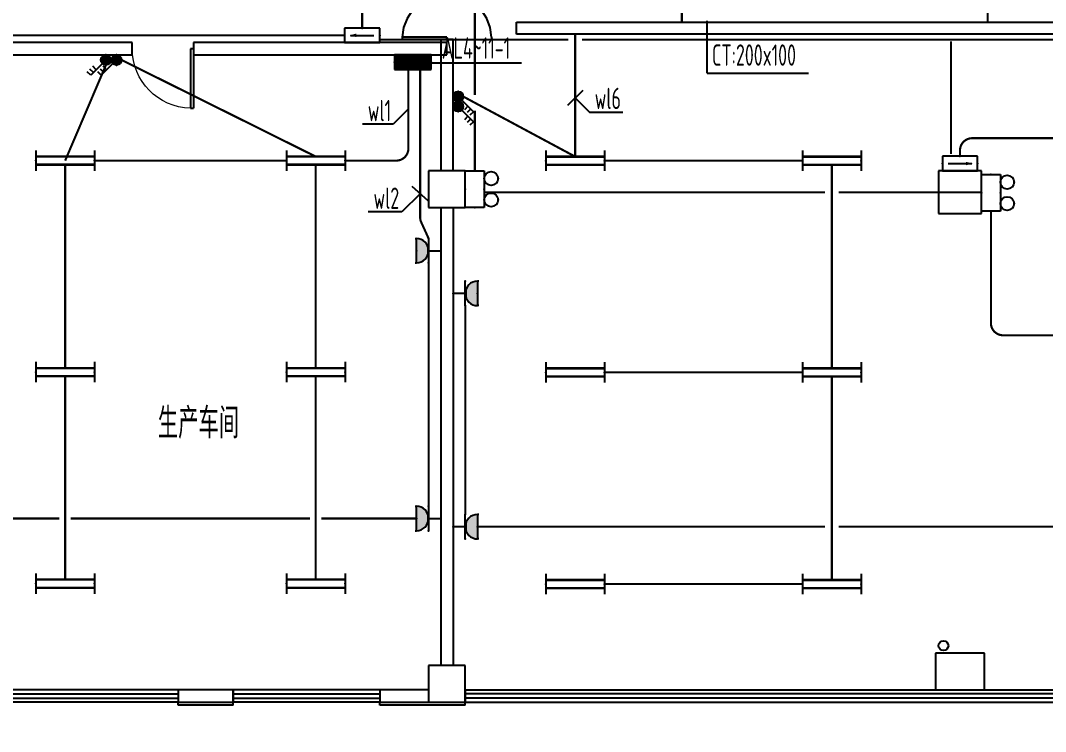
# Model space of a CAD drawing. Extents: x 2166032 to 5302137, y 581493 to 2416206.
# Drawn here: x 2469714 to 2486493, y 1052633 to 1064277 of the extents above; entities that cross this region are included whole.
import ezdxf
from ezdxf.enums import TextEntityAlignment as Align

# ---------------------------------------------------------------- set-up
doc = ezdxf.new("R2010")
doc.units = 0
doc.header["$LTSCALE"] = 1000
doc.header["$MEASUREMENT"] = 0
doc.linetypes.add('DASH', pattern=[0.35, 0.25, -0.1])
doc.linetypes.add('DASHEDX2', pattern=[1.5, 1, -0.5])
for name, color, linetype in [('CABLETRAY', 4, 'Continuous'), ('COLUMN', 2, 'Continuous'), ('DIM-照明', 3, 'Continuous'), ('DIM-箱柜', 3, 'Continuous'), ('EQUIP-动力', 3, 'Continuous'), ('EQUIP-照明', 3, 'Continuous'), ('EQUIP-箱柜', 3, 'Continuous'), ('PUB_TEXT', 7, 'Continuous'), ('SURFACE', 8, 'Continuous'), ('TEL_TEXT', 7, 'Continuous'), ('WALL', 8, 'Continuous'), ('WINDOW', 8, 'Continuous'), ('WIRE-应急', 6, 'DASH'), ('WIRE-照明', 1, 'Continuous'), ('屋面', 151, 'Continuous')]:
    doc.layers.add(name, color=color, linetype=linetype)
doc.styles.add('_TCH_LABEL', font='!tssdeng.shx', dxfattribs={"bigfont": '!tssdchn.shx'})
doc.styles.add('_TEL_DIM', font='@tssdeng.shx', dxfattribs={"width": 0.8, "height": 3.5, "bigfont": '!tssdchn.shx'})
doc.styles.get("Standard").update_dxf_attribs({"font": 'tssdeng.shx', "bigfont": 'tssdchn.shx'})
doc.styles.add('TSSD_REIN', font='tssdeng.shx', dxfattribs={"width": 0.7, "bigfont": 'tssdchn.shx'})

# ---------------------------------------------------------------- blocks, each defined once
blk = doc.blocks.new('$equip$00001964')
for p, q in [((0.147, 0.356), (0.625, 0.833)), ((0.399, 0.607), (0.54, 0.466)), ((0.512, 0.72), (0.653, 0.579)), ((0.625, 0.833), (0.766, 0.692))]:
    blk.add_line(p, q)
blk.add_circle((0, 0.208), 0.208)
for p in [(-0.208, 0.208), (0, 0.417), (0, 0), (0.208, 0.208)]:
    blk.add_point(p)
for points in [[(-0.18, 0.313), (0.18, 0.313), (-0.208, 0.208), (0.208, 0.208)], [(-0.18, 0.104), (0.18, 0.104), (-0.208, 0.208), (0.208, 0.208)], [(-0.104, 0.389), (0.104, 0.389), (-0.18, 0.313), (0.18, 0.313)], [(-0.104, 0.028), (0.104, 0.028), (-0.18, 0.104), (0.18, 0.104)], [(0, 0.417), (0, 0.417), (-0.104, 0.389), (0.104, 0.389)], [(0, 0), (0, 0), (-0.104, 0.028), (0.104, 0.028)]]:
    blk.add_solid(points)
at = {"layer": 'TEL_TEXT', "style": '_TEL_DIM', "flags": 1}
blk.add_attdef('A', text='', height=0.00002, dxfattribs=at).set_placement((0, 0), align=Align.MIDDLE_CENTER)
blk = doc.blocks.new('$equip$00001160')
for p, q in [((-1.2, 0.417), (-1.2, -0.417)), ((-1.2, 0.167), (1.2, 0.167)), ((1.2, 0.417), (1.2, -0.417)), ((-1.2, -0.167), (1.2, -0.167))]:
    blk.add_line(p, q)
at = {"const_width": 0.1}
for points in [[(-1.2, 0.167), (1.2, 0.167)], [(-1.2, -0.167), (1.2, -0.167)]]:
    blk.add_lwpolyline(points, dxfattribs=at)
at = {"layer": 'EQUIP-照明'}
for p in [(-1.2, 0), (0, 0.167), (1.2, 0), (0, -0.167)]:
    blk.add_point(p, dxfattribs=at)
at = {"layer": 'EQUIP-照明', "flags": 9}
blk.add_attdef('A', (0, 0), '', height=0.00002, dxfattribs=at)
blk = doc.blocks.new('$equip$00001687')
for p, q in [((0.72, 0.6), (-0.72, 0.6)), ((-0.72, 0.6), (-0.72, 0)), ((0.72, 0), (0.72, 0.6)), ((-0.72, 0), (0.72, 0))]:
    blk.add_line(p, q)
at = {"color": 7}
blk.add_line((-0.48, 0.3), (0.48, 0.3), dxfattribs=at)
for p in [(0, 0.6), (-0.72, 0.3), (0, 0), (0.72, 0.3)]:
    blk.add_point(p)
blk.add_solid([(0.24, 0.228), (0.528, 0.3), (0.24, 0.372)])
at = {"layer": 'TEL_TEXT', "style": '_TEL_DIM', "flags": 1}
blk.add_attdef('A', text='', height=0.00002, dxfattribs=at).set_placement((0, 0), align=Align.MIDDLE_CENTER)
blk = doc.blocks.new('$equip$00001237')
for p, q in [((-0.5, 1.05), (-0.5, 1)), ((-0.5, 1), (0.5, 1)), ((0.5, 1.05), (0.5, 1)), ((0.5, 0.5), (-0.5, 0.5)), ((0, 0.5), (0, 0))]:
    blk.add_line(p, q)
blk.add_arc((0, 1), 0.5, 180, 0)
for p in [(0, 1), (-0.5, 0.5), (0.5, 0.5), (0, 0)]:
    blk.add_point(p)
for points in [[(0.433, 0.75), (-0.433, 0.75), (0.5, 1), (-0.5, 1)], [(0.25, 0.567), (-0.25, 0.567), (0.433, 0.75), (-0.433, 0.75)], [(0, 0.5), (0, 0.5), (0.25, 0.567), (-0.25, 0.567)]]:
    blk.add_solid(points)
at = {"flags": 9}
blk.add_attdef('A', (0, 0), '', height=0.00002, dxfattribs=at)
blk = doc.blocks.new('*X38')
at = {"color": 0}
for p, q in [((-250, 33), (-83, 200)), ((-250, 68), (-118, 200)), ((-250, 104), (-154, 200)), ((-250, 139), (-189, 200)), ((-250, 174), (-224, 200)), ((-247, 0), (-47, 200)), ((-212, 0), (-12, 200)), ((-177, 0), (23, 200)), ((-141, 0), (59, 200)), ((-106, 0), (94, 200)), ((-71, 0), (129, 200)), ((-35, 0), (165, 200)), ((0, 0), (200, 200)), ((35, 0), (235, 200)), ((71, 0), (250, 179)), ((106, 0), (250, 144)), ((141, 0), (250, 109)), ((177, 0), (250, 73)), ((212, 0), (250, 38)), ((247, 0), (250, 3))]:
    blk.add_line(p, q, dxfattribs=at)
blk = doc.blocks.new('$equip$00001421')
for p, q in [((0.75, 0.6), (-0.75, 0.6)), ((-0.75, 0.6), (-0.75, 0)), ((0.75, 0), (0.75, 0.6)), ((-0.75, 0), (0.75, 0))]:
    blk.add_line(p, q)
at = {"const_width": 0.6}
blk.add_lwpolyline([(-0.75, 0.3), (0.75, 0.3)], dxfattribs=at)
for p in [(0, 0.6), (-0.75, 0.3), (0, 0), (0.75, 0.3)]:
    blk.add_point(p)
at = {"xscale": 0.00300000000061118, "yscale": 0.00300000000061118, "zscale": 0.003}
blk.add_blockref('*X38', (0, 0), dxfattribs=at)
at = {"style": '_TCH_LABEL', "flags": 9}
blk.add_attdef('A', (0, 0), '', height=0.00002, dxfattribs=at)
blk = doc.blocks.new('$equip$00001686')
for p, q in [((0.72, 0.6), (-0.72, 0.6)), ((-0.72, 0.6), (-0.72, 0)), ((0.72, 0), (0.72, 0.6)), ((-0.72, 0), (0.72, 0))]:
    blk.add_line(p, q)
at = {"color": 7}
blk.add_line((-0.48, 0.3), (0.48, 0.3), dxfattribs=at)
for p in [(0, 0.6), (-0.72, 0.3), (0, 0), (0.72, 0.3)]:
    blk.add_point(p)
blk.add_solid([(-0.24, 0.228), (-0.528, 0.3), (-0.24, 0.372)])
at = {"layer": 'TEL_TEXT', "style": '_TEL_DIM', "flags": 1}
blk.add_attdef('A', text='', height=0.00002, dxfattribs=at).set_placement((0, 0), align=Align.MIDDLE_CENTER)
blk = doc.blocks.new('$equip_U$00000006')
at = {"color": 3}
for p, q in [((-0.6, 0.624), (0.6, 0.624)), ((-0.6, 0), (-0.6, 0.624)), ((0.6, 0.624), (0.6, 0)), ((0.6, 0), (-0.6, 0))]:
    blk.add_line(p, q, dxfattribs=at)
for centre in [(-0.35, 0.849), (0.35, 0.849)]:
    blk.add_circle(centre, 0.225, dxfattribs=at)
at = {"style": '_TEL_DIM', "flags": 1}
blk.add_attdef('A', text='', height=0.00002, dxfattribs=at).set_placement((0, 0), align=Align.MIDDLE_CENTER)
blk = doc.blocks.new('$equip_U$00000175(20081108-2321)')
for p in [(0, 0.624), (-0.6, 0.312), (0, 0), (0.6, 0.312)]:
    blk.add_point(p)
blk.add_blockref('$equip_U$00000006', (0, 0))
at = {"color": 7, "style": '_TEL_DIM', "flags": 1}
blk.add_attdef('A', text='', height=0.000025, dxfattribs=at).set_placement((0, 0), align=Align.MIDDLE_CENTER)
blk = doc.blocks.new('$equip_U$00000184(许虹剑)')
for p in [(-0.35, 1.074), (0.35, 1.074), (-0.6, 0.312), (0, 0), (0.6, 0.312)]:
    blk.add_point(p)
blk.add_blockref('$equip_U$00000175(20081108-2321)', (0, 0))
at = {"color": 7, "style": '_TEL_DIM', "flags": 1}
blk.add_attdef('A', text='', height=0.000025, dxfattribs=at).set_placement((0, 0), align=Align.MIDDLE_CENTER)
blk = doc.blocks.new('$equip_U$00000360(20081108-2321)')
at = {"ltscale": 5}
for p in [(-0.35, 1.074), (0.35, 1.074), (-0.6, 0.312), (0, 0), (0.6, 0.312)]:
    blk.add_point(p, dxfattribs=at)
blk.add_blockref('$equip_U$00000184(许虹剑)', (0, 0), dxfattribs=at)
at = {"color": 7, "style": '_TEL_DIM', "flags": 1}
blk.add_attdef('A', text='', height=0.000025, dxfattribs=at).set_placement((0, 0), align=Align.MIDDLE_CENTER)
blk = doc.blocks.new('$DorLib2D$00000141')
at = {"color": 0}
for points in [[(-0.5, 0), (-0.5, 0.487)], [(-0.475, 0.487), (-0.5, 0.487)], [(-0.475, 0), (-0.475, 0.487)], [(-0.369, 0.473), (-0.475, 0.487)], [(-0.268, 0.435), (-0.369, 0.473)], [(0.369, 0.473), (0.268, 0.435)], [(0.475, 0.487), (0.369, 0.473)], [(0.475, 0), (0.475, 0.487)], [(0.475, 0.487), (0.5, 0.487)], [(0.5, 0), (0.5, 0.487)], [(-0.178, 0.377), (-0.268, 0.435)], [(-0.103, 0.3), (-0.178, 0.377)], [(0.178, 0.377), (0.103, 0.3)], [(0.268, 0.435), (0.178, 0.377)], [(-0.047, 0.208), (-0.103, 0.3)], [(0.103, 0.3), (0.047, 0.208)], [(-0.012, 0.107), (-0.047, 0.208)], [(0.047, 0.208), (0.012, 0.107)], [(0, 0), (-0.012, 0.107)], [(-0.012, -0.107), (0, 0)], [(0.012, 0.107), (0, 0)], [(-0.5, 0), (-0.475, 0)], [(0.5, 0), (0.475, 0)]]:
    blk.add_lwpolyline(points, dxfattribs=at)
at = {"color": 0, "linetype": 'DASHEDX2'}
for points in [[(0, 0), (0.03, -0.122), (0.086, -0.234), (0.165, -0.331), (0.264, -0.408), (0.378, -0.461), (0.5, -0.488)], [(-0.5, 0), (-0.5, -0.488)], [(-0.047, -0.208), (-0.012, -0.107)], [(0.5, 0), (0.5, -0.488)], [(-0.103, -0.3), (-0.047, -0.208)], [(-0.178, -0.377), (-0.103, -0.3)], [(-0.369, -0.473), (-0.268, -0.435)], [(-0.268, -0.435), (-0.178, -0.377)], [(-0.475, -0.488), (-0.5, -0.488)], [(-0.475, -0.487), (-0.369, -0.473)]]:
    blk.add_lwpolyline(points, dxfattribs=at)
blk = doc.blocks.new('$TCHSYS$WIN2D')
for p, q in [((-0.5, 0.5), (0.5, 0.5)), ((-0.5, 0.5), (-0.5, -0.5)), ((0.5, 0.5), (0.5, -0.5)), ((0.5, 0.16667), (-0.5, 0.16667)), ((0.5, -0.16667), (-0.5, -0.16667)), ((-0.5, -0.5), (0.5, -0.5))]:
    blk.add_line(p, q)
blk = doc.blocks.new('$TCHSYS$DOOR2D')
for p, q in [((0.45, 0.975), (0.5, 0.975)), ((0.45, 0), (0.45, 0.975)), ((0.5, 0), (0.5, 0.975)), ((0.5, 0), (0.45, 0))]:
    blk.add_line(p, q)
at = {"lineweight": 13}
blk.add_arc((0.475, 0), 0.975, 91.4693, 180, dxfattribs=at)

msp = doc.modelspace()

# ---------------------------------------------------------------- linework, layer by layer
for q in [(2480955.5, 1064271.6), (2482615.3, 1063413.1)]:
    msp.add_line((2480955.5, 1063413.1), q)
msp.add_circle((2604640.5, 1020101.3), 438608.5)
at = {"layer": 'CABLETRAY'}
for p, q in [((2477834.7, 1064050.9), (2477834.7, 1064250.9)), ((2477834.7, 1064250.9), (2500957.3, 1064250.9)), ((2500957.3, 1064050.9), (2477834.7, 1064050.9))]:
    msp.add_line(p, q, dxfattribs=at)
at = {"layer": 'COLUMN'}
for p, q in [((2476994.4, 1061814.3), (2476394.4, 1061814.3)), ((2476394.4, 1061814.3), (2476394.4, 1061214.3)), ((2476994.4, 1061214.3), (2476994.4, 1061814.3)), ((2485442.8, 1061814.3), (2484742.8, 1061814.3)), ((2484742.8, 1061814.3), (2484742.8, 1061114.3)), ((2485442.8, 1061114.3), (2485442.8, 1061814.3)), ((2476394.4, 1061214.3), (2476994.4, 1061214.3)), ((2484742.8, 1061114.3), (2485442.8, 1061114.3)), ((2485494.4, 1053914.3), (2484694.4, 1053914.3)), ((2484694.4, 1053914.3), (2484694.4, 1053314.3)), ((2485494.4, 1053314.3), (2485494.4, 1053914.3)), ((2476994.1, 1053714.5), (2476394.4, 1053714.5)), ((2476394.4, 1053714.5), (2476394.4, 1053114.5)), ((2476994.1, 1053114.5), (2476994.1, 1053714.5)), ((2484694.4, 1053314.3), (2485494.4, 1053314.3)), ((2476394.4, 1053114.5), (2476994.1, 1053114.5))]:
    msp.add_line(p, q, dxfattribs=at)
at = {"layer": 'DIM-照明'}
for p, q in [((2478918.1, 1063132), (2478670.6, 1062884.5)), ((2476386.1, 1061321.6), (2476126.6, 1061556.4))]:
    msp.add_line(p, q, dxfattribs=at)
for points in [[(2478794.4, 1063008.2), (2479026.2, 1062776.4)], [(2476064.2, 1062828.1), (2475813.9, 1062577.9)], [(2479026.2, 1062776.4), (2479571.6, 1062776.4)], [(2475813.9, 1062577.9), (2475311.5, 1062577.9)], [(2476256.3, 1061439), (2475958.9, 1061141.6)], [(2475958.9, 1061141.6), (2475404.8, 1061141.6)]]:
    msp.add_lwpolyline(points, dxfattribs=at)
at = {"layer": 'DIM-箱柜'}
msp.add_line((2476436.1, 1063581.6), (2477917.1, 1063581.6), dxfattribs=at)
at = {"layer": 'SURFACE'}
for p, q in [((2472294.1, 1053064.3), (2472294.1, 1053114.3)), ((2473194.1, 1053064.3), (2472294.1, 1053064.3)), ((2473194.1, 1053064.3), (2473194.1, 1053114.3)), ((2475594.1, 1053064.3), (2475594.1, 1053114.3)), ((2476694.4, 1053064.3), (2475594.1, 1053064.3)), ((2476994.4, 1053064.3), (2476694.4, 1053064.3)), ((2476994.4, 1053064.3), (2476994.4, 1053114.3))]:
    msp.add_line(p, q, dxfattribs=at)
at = {"layer": 'WALL'}
for p, q in [((2471544.6, 1063914.3), (2468294.4, 1063914.3)), ((2471544.6, 1063714.3), (2471544.6, 1063914.3)), ((2476694.4, 1063914.3), (2472544.6, 1063914.3)), ((2472544.6, 1063914.3), (2472544.6, 1063714.3)), ((2476794.4, 1063964.3), (2476594.4, 1063964.3)), ((2476594.4, 1063964.3), (2476594.4, 1061814.3)), ((2476694.4, 1063714.3), (2476694.4, 1063914.3)), ((2476794.4, 1061814.3), (2476794.4, 1063964.3)), ((2468394.4, 1063714.3), (2471544.6, 1063714.3)), ((2472544.6, 1063714.3), (2476694.4, 1063714.3)), ((2476594.4, 1061214.3), (2476594.4, 1053714.5)), ((2476794.4, 1061214.3), (2476794.4, 1053714.5)), ((2473194.1, 1053314.3), (2472294.1, 1053314.3)), ((2472294.1, 1053314.3), (2472294.1, 1053114.3)), ((2473194.1, 1053114.3), (2473194.1, 1053314.3)), ((2476394.4, 1053314.3), (2475594.1, 1053314.3)), ((2475594.1, 1053314.3), (2475594.1, 1053114.3)), ((2476994.4, 1053314.3), (2476994.1, 1053314.3)), ((2476994.4, 1053114.3), (2476994.4, 1053314.3)), ((2472294.1, 1053114.3), (2473194.1, 1053114.3)), ((2475594.1, 1053114.3), (2476694.4, 1053114.3)), ((2476694.4, 1053114.3), (2476994.4, 1053114.3))]:
    msp.add_line(p, q, dxfattribs=at)
at = {"layer": 'WIRE-应急', "linetype": 'DASH', "const_width": 35}
for points in [[(2477150.5, 1063058), (2477150.5, 1066134.2)], [(2475019, 1064034.3), (2466257.2, 1064034.3)], [(2475595, 1063962.7), (2477038, 1063962.7)], [(2477263, 1063962.7), (2478681.9, 1063962.7)], [(2478906.9, 1063962.7), (2490155.8, 1063962.7)], [(2484944.6, 1062093.2), (2484944.6, 1063933.4)], [(2477150.5, 1061814.4), (2477150.5, 1062802.7)], [(2482881.9, 1061464.3), (2477306.5, 1061464.3)], [(2485442.8, 1061464.3), (2483106.9, 1061464.3)]]:
    msp.add_lwpolyline(points, dxfattribs=at)
for points in [[(2475307, 1064154.3), (2475307, 1064533, -0.4142136), (2475507, 1064733), (2477327.1, 1064733)], [(2485092.8, 1062054.3), (2485092.8, 1062149.8, -0.4142136), (2485292.8, 1062349.8), (2491330.3, 1062349.8)], [(2485598.9, 1061154.6), (2485598.9, 1059322, 0.4142136), (2485798.9, 1059122), (2491330.3, 1059122)]]:
    msp.add_lwpolyline(points, format="xyb", dxfattribs=at)
at = {"layer": 'WIRE-照明', "linetype": 'Continuous', "const_width": 35}
for points in [[(2480539.9, 1066576.8), (2480539.9, 1064250.9)], [(2485544.4, 1064551.8), (2485544.4, 1064250.9)], [(2478794.4, 1062047.6), (2478794.4, 1064050.9)], [(2471367.8, 1063631), (2474546.8, 1062049)], [(2471113, 1063547.6), (2470445.2, 1061982.3)], [(2476877.7, 1062951.8), (2476877.7, 1062948.7)], [(2476877.7, 1062951.8), (2476877.7, 1062948.7)], [(2476961, 1063032.1), (2478794.4, 1062047.6)], [(2470445.2, 1061915.7), (2470445.2, 1058585)], [(2470925.2, 1061982.3), (2474066.8, 1061982.3)], [(2474546.8, 1061915.7), (2474546.8, 1058585)], [(2479274.4, 1061981), (2482514.4, 1061981)], [(2482994.4, 1061914.3), (2482994.4, 1058581)], [(2476394.4, 1060307.7), (2476394.4, 1056322.3)], [(2476994.4, 1059607.5), (2476994.4, 1056186.6)], [(2470445.2, 1058451.7), (2470445.2, 1055121.1)], [(2474546.8, 1058451.7), (2474546.8, 1055121.1)], [(2479274.4, 1058514.3), (2482514.4, 1058514.3)], [(2482994.4, 1058447.6), (2482994.4, 1055114.3)], [(2468794.4, 1056122.3), (2470352.7, 1056122.3)], [(2470537.7, 1056122.3), (2474454.3, 1056122.3)], [(2474639.3, 1056122.3), (2476194.4, 1056122.3)], [(2477194.4, 1055986.6), (2482881.9, 1055986.6)], [(2483106.9, 1055986.6), (2491330.3, 1055986.6)], [(2479274.4, 1055047.6), (2482514.4, 1055047.6)]]:
    msp.add_lwpolyline(points, dxfattribs=at)
for points in [[(2476064.2, 1063474.3), (2476064.2, 1062182.3, -0.4142136), (2475864.2, 1061982.3), (2475026.8, 1061982.3)], [(2476394.4, 1060707.7), (2476274.1, 1060973, -0.1067573), (2476256.3, 1061055.5), (2476256.3, 1063474.3)]]:
    msp.add_lwpolyline(points, format="xyb", dxfattribs=at)
at = {"layer": '屋面', "color": 6}
msp.add_circle((2484822.2, 1054038.8), 80, dxfattribs=at)

# ---------------------------------------------------------------- block references
at = {"layer": 'EQUIP-动力', "xscale": 400, "yscale": 400, "zscale": 400}
for p, rotation in [((2476594.4, 1060507.7), 90), ((2476794.4, 1059807.5), 269.9999999999999), ((2476594.4, 1056122.3), 90), ((2476794.4, 1055986.6), 270)]:
    msp.add_blockref('$equip$00001237', p, dxfattribs=dict(at, rotation=rotation))
at = {"layer": 'EQUIP-照明', "xscale": 400, "yscale": 400, "zscale": 400}
for name, p in [('$equip$00001686', (2475307, 1063914.3)), ('$equip$00001160', (2470445.2, 1061982.3)), ('$equip$00001160', (2474546.8, 1061982.3)), ('$equip$00001160', (2478794.4, 1061981)), ('$equip$00001160', (2482994.4, 1061981)), ('$equip$00001687', (2485092.8, 1061814.3)), ('$equip$00001160', (2470445.2, 1058518.4)), ('$equip$00001160', (2474546.8, 1058518.4)), ('$equip$00001160', (2478794.4, 1058514.3)), ('$equip$00001160', (2482994.4, 1058514.3)), ('$equip$00001160', (2470445.2, 1055054.4)), ('$equip$00001160', (2474546.8, 1055054.4)), ('$equip$00001160', (2478794.4, 1055047.6)), ('$equip$00001160', (2482994.4, 1055047.6))]:
    msp.add_blockref(name, p, dxfattribs=at)
at = {"layer": 'EQUIP-照明'}
for name, p, xscale, yscale, zscale, rotation in [('$equip$00001964', (2471113, 1063714.3), 400, 400, 400, 180), ('$equip$00001964', (2471284.4, 1063714.3), 400, 400, 400, 180), ('$equip$00001964', (2476794.4, 1063032.1), 400, 400, 400, 270), ('$equip$00001964', (2476794.4, 1062868.5), 400, 400, 400, 270), ('$equip_U$00000360(20081108-2321)', (2476994.4, 1061514.3), 500, 500, 500, 270), ('$equip_U$00000360(20081108-2321)', (2485442.8, 1061454.7), 500, 500, 500, 270)]:
    msp.add_blockref(name, p, dxfattribs=dict(at, xscale=xscale, yscale=yscale, zscale=zscale, rotation=rotation))
at = {"layer": 'EQUIP-箱柜', "xscale": 400, "yscale": 400, "zscale": 400, "rotation": 180}
msp.add_blockref('$equip$00001421', (2476136.1, 1063714.3), dxfattribs=at)
at = {"layer": 'WINDOW'}
for name, p, xscale, yscale, zscale, rotation in [('$DorLib2D$00000141', (2476694.4, 1064714.3), -1500, -1500, -1500, 269.9999999999704), ('$TCHSYS$DOOR2D', (2472044.6, 1063814.3), -1000, 1000, -1000, 180), ('$TCHSYS$WIN2D', (2470494.1, 1053214.3), 3600, -200, 3600, 180.0000000000349), ('$TCHSYS$WIN2D', (2474394.1, 1053214.3), 2400, -200, 2400, 180.0000000000349), ('$TCHSYS$WIN2D', (2489294.4, 1053214.3), -24600, -200, -24600, 180.0000000000339)]:
    msp.add_blockref(name, p, dxfattribs=dict(at, xscale=xscale, yscale=yscale, zscale=zscale, rotation=rotation))

# ---------------------------------------------------------------- texts
at = {"layer": 'DIM-照明', "color": 7, "style": '_TEL_DIM', "width": 0.64}
for s, p in [('wl6', (2479113.7, 1062826.4)), ('wl1', (2475399, 1062627.9)), ('wl2', (2475492.3, 1061191.6))]:
    msp.add_text(s, height=350, dxfattribs=at).set_placement(p)
at = {"layer": 'DIM-箱柜', "color": 7, "style": '_TEL_DIM', "width": 0.64}
msp.add_text('AL4~11-1', height=350, dxfattribs=at).set_placement((2476611.1, 1063651.6))
at = {"layer": 'PUB_TEXT', "style": 'TSSD_REIN', "width": 0.7}
msp.add_text('生产车间', height=500, dxfattribs=at).set_placement((2471962.2, 1057433.1))
at = {"layer": 'TEL_TEXT', "style": '_TEL_DIM', "width": 0.64}
msp.add_text('CT:200x100', height=350, dxfattribs=at).set_placement((2481034.1, 1063536.1))

doc.saveas('drawing.dxf')
